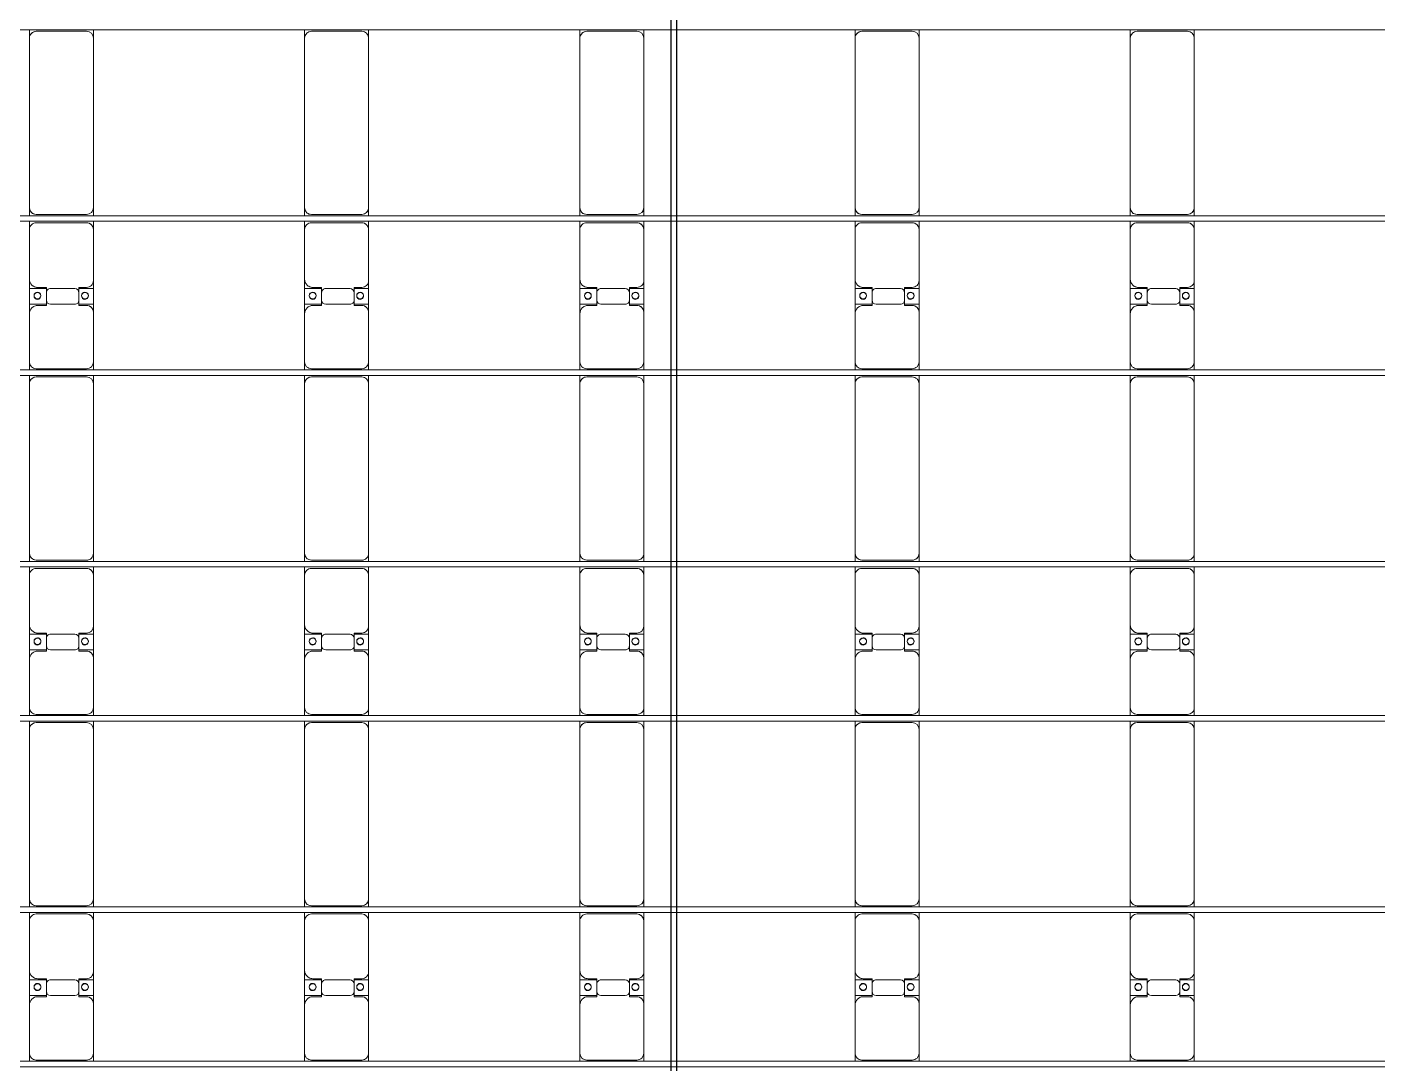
# Model space of a CAD drawing. Header units: millimetres. Extents: x -147246 to 112336, y -213734 to -86506.
# Drawn here: x -44365 to -34547, y -120805 to -113275 of the extents above; entities that cross this region are included whole.
import ezdxf

# ---------------------------------------------------------------- set-up
doc = ezdxf.new("R2010")
doc.units = ezdxf.units.MM
doc.layers.add('A-GENM', color=13, linetype='Continuous', lineweight=9)
doc.layers.add('S-BEAM', color=12, linetype='Continuous', lineweight=9)

# ---------------------------------------------------------------- blocks, each defined once
blk = doc.blocks.new('Dai phao do pin - DẢI PHAO ĐỠ PIN-30912-BỐ TRÍ KHUNG KẾT CẤU BÈ PIN 05')
at = {"layer": 'A-GENM', "color": 7}
for p, q in [((16888.9, 223.4), (16949.7, 223.4)), ((18180.3, 223.4), (16949.7, 223.4)), ((18180.3, 223.4), (18238.9, 223.4)), ((18278.9, 223.4), (18339.7, 223.4)), ((18709.7, 223.4), (18339.7, 223.4)), ((18709.7, 223.4), (18882.2, 223.4)), ((18767.8, 223.4), (18940.3, 223.4)), ((18767.8, 118.2), (18767.8, 223.4)), ((18882.2, 223.4), (18882.2, 118.2)), ((19300.3, 223.4), (18940.3, 223.4)), ((19300.3, 223.4), (19358.9, 223.4)), ((19398.9, 223.4), (19459.7, 223.4)), ((20690.3, 223.4), (19459.7, 223.4)), ((20690.3, 223.4), (20748.9, 223.4)), ((20788.9, 223.4), (20849.7, 223.4)), ((21219.7, 223.4), (20849.7, 223.4)), ((21219.7, 223.4), (21392.2, 223.4)), ((21277.8, 223.4), (21450.3, 223.4)), ((21277.8, 118.2), (21277.8, 223.4)), ((21392.2, 223.4), (21392.2, 118.2)), ((21810.3, 223.4), (21450.3, 223.4)), ((21810.3, 223.4), (21868.9, 223.4)), ((21908.9, 223.4), (21969.7, 223.4)), ((23200.3, 223.4), (21969.7, 223.4)), ((23200.3, 223.4), (23258.9, 223.4)), ((23298.9, 223.4), (23359.7, 223.4)), ((23729.7, 223.4), (23359.7, 223.4)), ((23729.7, 223.4), (23902.2, 223.4)), ((23787.8, 223.4), (23960.3, 223.4)), ((23787.8, 118.2), (23787.8, 223.4)), ((23902.2, 223.4), (23902.2, 118.2)), ((24320.3, 223.4), (23960.3, 223.4)), ((24320.3, 223.4), (24378.9, 223.4)), ((16899.7, 173.4), (16899.7, -191.6)), ((18230.3, -191.6), (18230.3, 173.4)), ((18289.7, 173.4), (18289.7, -191.6)), ((18759.7, 118.2), (18759.7, 173.4)), ((18852.2, 118.2), (18759.7, 118.2)), ((18890.3, 118.2), (18797.8, 118.2)), ((18890.3, 173.4), (18890.3, 118.2)), ((19350.3, -191.6), (19350.3, 173.4)), ((19409.7, 173.4), (19409.7, -191.6)), ((20740.3, -191.6), (20740.3, 173.4)), ((20799.7, 173.4), (20799.7, -191.6)), ((21269.7, 118.2), (21269.7, 173.4)), ((21362.2, 118.2), (21269.7, 118.2)), ((21400.3, 118.2), (21307.8, 118.2)), ((21400.3, 173.4), (21400.3, 118.2)), ((21860.3, -191.6), (21860.3, 173.4)), ((21919.7, 173.4), (21919.7, -191.6)), ((23250.3, -191.6), (23250.3, 173.4)), ((23309.7, 173.4), (23309.7, -191.6)), ((23779.7, 118.2), (23779.7, 173.4)), ((23872.2, 118.2), (23779.7, 118.2)), ((23910.3, 118.2), (23817.8, 118.2)), ((23910.3, 173.4), (23910.3, 118.2)), ((24370.3, -191.6), (24370.3, 173.4)), ((18767.8, 88.2), (18767.8, -88.2)), ((18882.2, -88.2), (18882.2, 88.2)), ((21277.8, 88.2), (21277.8, -88.2)), ((21392.2, -88.2), (21392.2, 88.2)), ((23787.8, 88.2), (23787.8, -88.2)), ((23902.2, -88.2), (23902.2, 88.2)), ((18759.7, -181.6), (18759.7, -118.2)), ((18759.7, -118.2), (18852.2, -118.2)), ((18767.8, -241.6), (18767.8, -118.2)), ((18797.8, -118.2), (18890.3, -118.2)), ((18882.2, -118.2), (18882.2, -241.6)), ((18890.3, -118.2), (18890.3, -181.6)), ((21269.7, -181.6), (21269.7, -118.2)), ((21269.7, -118.2), (21362.2, -118.2)), ((21277.8, -241.6), (21277.8, -118.2)), ((21307.8, -118.2), (21400.3, -118.2)), ((21392.2, -118.2), (21392.2, -241.6)), ((21400.3, -118.2), (21400.3, -181.6)), ((23779.7, -181.6), (23779.7, -118.2)), ((23779.7, -118.2), (23872.2, -118.2)), ((23787.8, -241.6), (23787.8, -118.2)), ((23817.8, -118.2), (23910.3, -118.2)), ((23902.2, -118.2), (23902.2, -241.6)), ((23910.3, -118.2), (23910.3, -181.6)), ((16949.7, -241.6), (16888.9, -241.6)), ((16949.7, -241.6), (18180.3, -241.6)), ((18238.9, -241.6), (18180.3, -241.6)), ((18339.7, -241.6), (18278.9, -241.6)), ((18339.7, -241.6), (18699.7, -241.6)), ((18882.2, -241.6), (18699.7, -241.6)), ((18950.3, -241.6), (18767.8, -241.6)), ((18950.3, -241.6), (19300.3, -241.6)), ((19358.9, -241.6), (19300.3, -241.6)), ((19459.7, -241.6), (19398.9, -241.6)), ((19459.7, -241.6), (20690.3, -241.6)), ((20748.9, -241.6), (20690.3, -241.6)), ((20849.7, -241.6), (20788.9, -241.6)), ((20849.7, -241.6), (21209.7, -241.6)), ((21392.2, -241.6), (21209.7, -241.6)), ((21460.3, -241.6), (21277.8, -241.6)), ((21460.3, -241.6), (21810.3, -241.6)), ((21868.9, -241.6), (21810.3, -241.6)), ((21969.7, -241.6), (21908.9, -241.6)), ((21969.7, -241.6), (23200.3, -241.6)), ((23258.9, -241.6), (23200.3, -241.6)), ((23359.7, -241.6), (23298.9, -241.6)), ((23359.7, -241.6), (23719.7, -241.6)), ((23902.2, -241.6), (23719.7, -241.6)), ((23970.3, -241.6), (23787.8, -241.6)), ((23970.3, -241.6), (24320.3, -241.6)), ((24378.9, -241.6), (24320.3, -241.6))]:
    blk.add_line(p, q, dxfattribs=at)
for centre, radius, start, end in [((16949.7, 173.4), 50, 90, 180), ((16949.7, 173.4), 50, 90, 180), ((18180.3, 173.4), 50, 0, 90), ((18180.3, 173.4), 50, 45, 90), ((18339.7, 173.4), 50, 90, 180), ((18339.7, 173.4), 50, 135, 180), ((18709.7, 173.4), 50, 360, 90), ((18709.7, 173.4), 50, 360, 45), ((18940.3, 173.4), 50, 90, 180), ((18940.3, 173.4), 50, 135, 180), ((19300.3, 173.4), 50, 0, 90), ((19300.3, 173.4), 50, 0, 45), ((19459.7, 173.4), 50, 90, 180), ((19459.7, 173.4), 50, 90, 180), ((20690.3, 173.4), 50, 360, 90), ((20690.3, 173.4), 50, 45, 90), ((20849.7, 173.4), 50, 90, 180), ((20849.7, 173.4), 50, 135, 180), ((21219.7, 173.4), 50, 0, 90), ((21219.7, 173.4), 50, 0, 45), ((21450.3, 173.4), 50, 90, 180), ((21450.3, 173.4), 50, 135, 180), ((21810.3, 173.4), 50, 360, 90), ((21810.3, 173.4), 50, 0, 45), ((21969.7, 173.4), 50, 90, 180), ((21969.7, 173.4), 50, 90, 180), ((23200.3, 173.4), 50, 0, 90), ((23200.3, 173.4), 50, 45, 90), ((23359.7, 173.4), 50, 90, 180), ((23359.7, 173.4), 50, 135, 180), ((23729.7, 173.4), 50, 360, 90), ((23729.7, 173.4), 50, 360, 45), ((23960.3, 173.4), 50, 90, 180), ((23960.3, 173.4), 50, 135, 180), ((24320.3, 173.4), 50, 0, 90), ((24320.3, 173.4), 50, 0, 45), ((18797.8, 88.2), 30, 90, 180), ((18818.6, 161.8), 25, 0, 180), ((18818.6, 161.8), 25, 180, 0), ((18821.4, 161.8), 25, 360, 180), ((18821.4, 161.8), 25, 180, 0), ((18852.2, 88.2), 30, 360, 90), ((21307.8, 88.2), 30, 90, 180), ((21328.6, 161.8), 25, 360, 180), ((21328.6, 161.8), 25, 180, 0), ((21331.4, 161.8), 25, 360, 180), ((21331.4, 161.8), 25, 180, 360), ((21362.2, 88.2), 30, 360, 90), ((23817.8, 88.2), 30, 90, 180), ((23838.6, 161.8), 25, 360, 180), ((23838.6, 161.8), 25, 180, 360), ((23841.4, 161.8), 25, 360, 180), ((23841.4, 161.8), 25, 180, 0), ((23872.2, 88.2), 30, 0, 90), ((18797.8, -88.2), 30, 180, 270), ((18852.2, -88.2), 30, 270, 0), ((21307.8, -88.2), 30, 180, 270), ((21362.2, -88.2), 30, 270, 0), ((23817.8, -88.2), 30, 180, 270), ((23872.2, -88.2), 30, 270, 0), ((16949.7, -191.6), 50, 180, 270), ((16949.7, -191.6), 50, 180, 255), ((18180.3, -191.6), 50, 270, 0), ((18339.7, -191.6), 50, 180, 270), ((18339.7, -191.6), 50, 180, 225), ((18699.7, -181.6), 60, 270, 0), ((18699.7, -181.6), 60, 330, 0), ((18818.6, -183.2), 25, 0, 180), ((18818.6, -183.2), 25, 180, 0), ((18821.4, -183.2), 25, 0, 180), ((18821.4, -183.2), 25, 180, 360), ((18950.3, -181.6), 60, 180, 270), ((18950.3, -181.6), 60, 180, 210), ((19300.3, -191.6), 50, 270, 0), ((19300.3, -191.6), 50, 315, 0), ((19459.7, -191.6), 50, 180, 270), ((19459.7, -191.6), 50, 180, 255), ((20690.3, -191.6), 50, 270, 360), ((20849.7, -191.6), 50, 180, 270), ((20849.7, -191.6), 50, 180, 225), ((21209.7, -181.6), 60, 270, 360), ((21209.7, -181.6), 60, 330, 360), ((21328.6, -183.2), 25, 360, 180), ((21328.6, -183.2), 25, 180, 360), ((21331.4, -183.2), 25, 360, 180), ((21331.4, -183.2), 25, 180, 360), ((21460.3, -181.6), 60, 180, 270), ((21460.3, -181.6), 60, 180, 210), ((21810.3, -191.6), 50, 270, 360), ((21810.3, -191.6), 50, 315, 360), ((21969.7, -191.6), 50, 180, 270), ((21969.7, -191.6), 50, 180, 255), ((23200.3, -191.6), 50, 270, 0), ((23359.7, -191.6), 50, 180, 270), ((23359.7, -191.6), 50, 180, 225), ((23719.7, -181.6), 60, 270, 0), ((23719.7, -181.6), 60, 330, 0), ((23838.6, -183.2), 25, 360, 180), ((23838.6, -183.2), 25, 180, 360), ((23841.4, -183.2), 25, 360, 180), ((23841.4, -183.2), 25, 180, 360), ((23970.3, -181.6), 60, 180, 270), ((23970.3, -181.6), 60, 180, 210), ((24320.3, -191.6), 50, 270, 0), ((24320.3, -191.6), 50, 315, 0), ((18180.3, -191.6), 50, 270, 345), ((20690.3, -191.6), 50, 270, 345), ((23200.3, -191.6), 50, 270, 345)]:
    blk.add_arc(centre, radius, start, end, dxfattribs=at)
blk = doc.blocks.new('Dai phao do pin - DẢI PHAO ĐỠ PIN-30943-BỐ TRÍ KHUNG KẾT CẤU BÈ PIN 05')
at = {"layer": 'A-GENM', "color": 7}
for p, q in [((16888.9, 223.4), (16949.7, 223.4)), ((18180.3, 223.4), (16949.7, 223.4)), ((18180.3, 223.4), (18238.9, 223.4)), ((18278.9, 223.4), (18339.7, 223.4)), ((18709.7, 223.4), (18339.7, 223.4)), ((18709.7, 223.4), (18882.2, 223.4)), ((18767.8, 223.4), (18940.3, 223.4)), ((18767.8, 118.2), (18767.8, 223.4)), ((18882.2, 223.4), (18882.2, 118.2)), ((19300.3, 223.4), (18940.3, 223.4)), ((19300.3, 223.4), (19358.9, 223.4)), ((19398.9, 223.4), (19459.7, 223.4)), ((20690.3, 223.4), (19459.7, 223.4)), ((20690.3, 223.4), (20748.9, 223.4)), ((20788.9, 223.4), (20849.7, 223.4)), ((21219.7, 223.4), (20849.7, 223.4)), ((21219.7, 223.4), (21392.2, 223.4)), ((21277.8, 223.4), (21450.3, 223.4)), ((21277.8, 118.2), (21277.8, 223.4)), ((21392.2, 223.4), (21392.2, 118.2)), ((21810.3, 223.4), (21450.3, 223.4)), ((21810.3, 223.4), (21868.9, 223.4)), ((21908.9, 223.4), (21969.7, 223.4)), ((23200.3, 223.4), (21969.7, 223.4)), ((23200.3, 223.4), (23258.9, 223.4)), ((23298.9, 223.4), (23359.7, 223.4)), ((23729.7, 223.4), (23359.7, 223.4)), ((23729.7, 223.4), (23902.2, 223.4)), ((23787.8, 223.4), (23960.3, 223.4)), ((23787.8, 118.2), (23787.8, 223.4)), ((23902.2, 223.4), (23902.2, 118.2)), ((24320.3, 223.4), (23960.3, 223.4)), ((24320.3, 223.4), (24378.9, 223.4)), ((16899.7, 173.4), (16899.7, -191.6)), ((18230.3, -191.6), (18230.3, 173.4)), ((18289.7, 173.4), (18289.7, -191.6)), ((18759.7, 118.2), (18759.7, 173.4)), ((18852.2, 118.2), (18759.7, 118.2)), ((18890.3, 118.2), (18797.8, 118.2)), ((18890.3, 173.4), (18890.3, 118.2)), ((19350.3, -191.6), (19350.3, 173.4)), ((19409.7, 173.4), (19409.7, -191.6)), ((20740.3, -191.6), (20740.3, 173.4)), ((20799.7, 173.4), (20799.7, -191.6)), ((21269.7, 118.2), (21269.7, 173.4)), ((21362.2, 118.2), (21269.7, 118.2)), ((21400.3, 118.2), (21307.8, 118.2)), ((21400.3, 173.4), (21400.3, 118.2)), ((21860.3, -191.6), (21860.3, 173.4)), ((21919.7, 173.4), (21919.7, -191.6)), ((23250.3, -191.6), (23250.3, 173.4)), ((23309.7, 173.4), (23309.7, -191.6)), ((23779.7, 118.2), (23779.7, 173.4)), ((23872.2, 118.2), (23779.7, 118.2)), ((23910.3, 118.2), (23817.8, 118.2)), ((23910.3, 173.4), (23910.3, 118.2)), ((24370.3, -191.6), (24370.3, 173.4)), ((18767.8, 88.2), (18767.8, -88.2)), ((18882.2, -88.2), (18882.2, 88.2)), ((21277.8, 88.2), (21277.8, -88.2)), ((21392.2, -88.2), (21392.2, 88.2)), ((23787.8, 88.2), (23787.8, -88.2)), ((23902.2, -88.2), (23902.2, 88.2)), ((18759.7, -181.6), (18759.7, -118.2)), ((18759.7, -118.2), (18852.2, -118.2)), ((18767.8, -241.6), (18767.8, -118.2)), ((18797.8, -118.2), (18890.3, -118.2)), ((18882.2, -118.2), (18882.2, -241.6)), ((18890.3, -118.2), (18890.3, -181.6)), ((21269.7, -181.6), (21269.7, -118.2)), ((21269.7, -118.2), (21362.2, -118.2)), ((21277.8, -241.6), (21277.8, -118.2)), ((21307.8, -118.2), (21400.3, -118.2)), ((21392.2, -118.2), (21392.2, -241.6)), ((21400.3, -118.2), (21400.3, -181.6)), ((23779.7, -181.6), (23779.7, -118.2)), ((23779.7, -118.2), (23872.2, -118.2)), ((23787.8, -241.6), (23787.8, -118.2)), ((23817.8, -118.2), (23910.3, -118.2)), ((23902.2, -118.2), (23902.2, -241.6)), ((23910.3, -118.2), (23910.3, -181.6)), ((16949.7, -241.6), (16888.9, -241.6)), ((16949.7, -241.6), (18180.3, -241.6)), ((18238.9, -241.6), (18180.3, -241.6)), ((18339.7, -241.6), (18278.9, -241.6)), ((18339.7, -241.6), (18699.7, -241.6)), ((18882.2, -241.6), (18699.7, -241.6)), ((18950.3, -241.6), (18767.8, -241.6)), ((18950.3, -241.6), (19300.3, -241.6)), ((19358.9, -241.6), (19300.3, -241.6)), ((19459.7, -241.6), (19398.9, -241.6)), ((19459.7, -241.6), (20690.3, -241.6)), ((20748.9, -241.6), (20690.3, -241.6)), ((20849.7, -241.6), (20788.9, -241.6)), ((20849.7, -241.6), (21209.7, -241.6)), ((21392.2, -241.6), (21209.7, -241.6)), ((21460.3, -241.6), (21277.8, -241.6)), ((21460.3, -241.6), (21810.3, -241.6)), ((21868.9, -241.6), (21810.3, -241.6)), ((21969.7, -241.6), (21908.9, -241.6)), ((21969.7, -241.6), (23200.3, -241.6)), ((23258.9, -241.6), (23200.3, -241.6)), ((23359.7, -241.6), (23298.9, -241.6)), ((23359.7, -241.6), (23719.7, -241.6)), ((23902.2, -241.6), (23719.7, -241.6)), ((23970.3, -241.6), (23787.8, -241.6)), ((23970.3, -241.6), (24320.3, -241.6)), ((24378.9, -241.6), (24320.3, -241.6))]:
    blk.add_line(p, q, dxfattribs=at)
for centre, radius, start, end in [((16949.7, 173.4), 50, 90, 180), ((16949.7, 173.4), 50, 90, 180), ((18180.3, 173.4), 50, 0, 90), ((18180.3, 173.4), 50, 45, 90), ((18339.7, 173.4), 50, 90, 180), ((18339.7, 173.4), 50, 135, 180), ((18709.7, 173.4), 50, 360, 90), ((18709.7, 173.4), 50, 360, 45), ((18940.3, 173.4), 50, 90, 180), ((18940.3, 173.4), 50, 135, 180), ((19300.3, 173.4), 50, 0, 90), ((19300.3, 173.4), 50, 0, 45), ((19459.7, 173.4), 50, 90, 180), ((19459.7, 173.4), 50, 90, 180), ((20690.3, 173.4), 50, 360, 90), ((20690.3, 173.4), 50, 45, 90), ((20849.7, 173.4), 50, 90, 180), ((20849.7, 173.4), 50, 135, 180), ((21219.7, 173.4), 50, 0, 90), ((21219.7, 173.4), 50, 0, 45), ((21450.3, 173.4), 50, 90, 180), ((21450.3, 173.4), 50, 135, 180), ((21810.3, 173.4), 50, 360, 90), ((21810.3, 173.4), 50, 0, 45), ((21969.7, 173.4), 50, 90, 180), ((21969.7, 173.4), 50, 90, 180), ((23200.3, 173.4), 50, 0, 90), ((23200.3, 173.4), 50, 45, 90), ((23359.7, 173.4), 50, 90, 180), ((23359.7, 173.4), 50, 135, 180), ((23729.7, 173.4), 50, 360, 90), ((23729.7, 173.4), 50, 360, 45), ((23960.3, 173.4), 50, 90, 180), ((23960.3, 173.4), 50, 135, 180), ((24320.3, 173.4), 50, 0, 90), ((24320.3, 173.4), 50, 0, 45), ((18797.8, 88.2), 30, 90, 180), ((18818.6, 161.8), 25, 0, 180), ((18818.6, 161.8), 25, 180, 0), ((18821.4, 161.8), 25, 360, 180), ((18821.4, 161.8), 25, 180, 0), ((18852.2, 88.2), 30, 360, 90), ((21307.8, 88.2), 30, 90, 180), ((21328.6, 161.8), 25, 360, 180), ((21328.6, 161.8), 25, 180, 0), ((21331.4, 161.8), 25, 360, 180), ((21331.4, 161.8), 25, 180, 360), ((21362.2, 88.2), 30, 360, 90), ((23817.8, 88.2), 30, 90, 180), ((23838.6, 161.8), 25, 360, 180), ((23838.6, 161.8), 25, 180, 360), ((23841.4, 161.8), 25, 360, 180), ((23841.4, 161.8), 25, 180, 0), ((23872.2, 88.2), 30, 0, 90), ((18797.8, -88.2), 30, 180, 270), ((18852.2, -88.2), 30, 270, 0), ((21307.8, -88.2), 30, 180, 270), ((21362.2, -88.2), 30, 270, 0), ((23817.8, -88.2), 30, 180, 270), ((23872.2, -88.2), 30, 270, 0), ((16949.7, -191.6), 50, 180, 270), ((16949.7, -191.6), 50, 180, 255), ((18180.3, -191.6), 50, 270, 0), ((18339.7, -191.6), 50, 180, 270), ((18339.7, -191.6), 50, 180, 225), ((18699.7, -181.6), 60, 270, 0), ((18699.7, -181.6), 60, 330, 0), ((18818.6, -183.2), 25, 0, 180), ((18818.6, -183.2), 25, 180, 0), ((18821.4, -183.2), 25, 0, 180), ((18821.4, -183.2), 25, 180, 360), ((18950.3, -181.6), 60, 180, 270), ((18950.3, -181.6), 60, 180, 210), ((19300.3, -191.6), 50, 270, 0), ((19300.3, -191.6), 50, 315, 0), ((19459.7, -191.6), 50, 180, 270), ((19459.7, -191.6), 50, 180, 255), ((20690.3, -191.6), 50, 270, 360), ((20849.7, -191.6), 50, 180, 270), ((20849.7, -191.6), 50, 180, 225), ((21209.7, -181.6), 60, 270, 360), ((21209.7, -181.6), 60, 330, 360), ((21328.6, -183.2), 25, 360, 180), ((21328.6, -183.2), 25, 180, 360), ((21331.4, -183.2), 25, 360, 180), ((21331.4, -183.2), 25, 180, 360), ((21460.3, -181.6), 60, 180, 270), ((21460.3, -181.6), 60, 180, 210), ((21810.3, -191.6), 50, 270, 360), ((21810.3, -191.6), 50, 315, 360), ((21969.7, -191.6), 50, 180, 270), ((21969.7, -191.6), 50, 180, 255), ((23200.3, -191.6), 50, 270, 0), ((23359.7, -191.6), 50, 180, 270), ((23359.7, -191.6), 50, 180, 225), ((23719.7, -181.6), 60, 270, 0), ((23719.7, -181.6), 60, 330, 0), ((23838.6, -183.2), 25, 360, 180), ((23838.6, -183.2), 25, 180, 360), ((23841.4, -183.2), 25, 360, 180), ((23841.4, -183.2), 25, 180, 360), ((23970.3, -181.6), 60, 180, 270), ((23970.3, -181.6), 60, 180, 210), ((24320.3, -191.6), 50, 270, 0), ((24320.3, -191.6), 50, 315, 0), ((18180.3, -191.6), 50, 270, 308.86567), ((18180.3, -191.6), 50, 315, 345), ((20690.3, -191.6), 50, 270, 308.88461), ((20690.3, -191.6), 50, 315, 345), ((23200.3, -191.6), 50, 270, 308.90355), ((23200.3, -191.6), 50, 315, 345)]:
    blk.add_arc(centre, radius, start, end, dxfattribs=at)
blk = doc.blocks.new('Dai phao do pin - DẢI PHAO ĐỠ PIN-30974-BỐ TRÍ KHUNG KẾT CẤU BÈ PIN 05')
at = {"layer": 'A-GENM', "color": 7}
for p, q in [((16888.9, 223.4), (16949.7, 223.4)), ((18180.3, 223.4), (16949.7, 223.4)), ((18180.3, 223.4), (18238.9, 223.4)), ((18278.9, 223.4), (18339.7, 223.4)), ((18709.7, 223.4), (18339.7, 223.4)), ((18709.7, 223.4), (18882.2, 223.4)), ((18767.8, 223.4), (18940.3, 223.4)), ((18767.8, 118.2), (18767.8, 223.4)), ((18882.2, 223.4), (18882.2, 118.2)), ((19300.3, 223.4), (18940.3, 223.4)), ((19300.3, 223.4), (19358.9, 223.4)), ((19398.9, 223.4), (19459.7, 223.4)), ((20690.3, 223.4), (19459.7, 223.4)), ((20690.3, 223.4), (20748.9, 223.4)), ((20788.9, 223.4), (20849.7, 223.4)), ((21219.7, 223.4), (20849.7, 223.4)), ((21219.7, 223.4), (21392.2, 223.4)), ((21277.8, 223.4), (21450.3, 223.4)), ((21277.8, 118.2), (21277.8, 223.4)), ((21392.2, 223.4), (21392.2, 118.2)), ((21810.3, 223.4), (21450.3, 223.4)), ((21810.3, 223.4), (21868.9, 223.4)), ((21908.9, 223.4), (21969.7, 223.4)), ((23200.3, 223.4), (21969.7, 223.4)), ((23200.3, 223.4), (23258.9, 223.4)), ((23298.9, 223.4), (23359.7, 223.4)), ((23729.7, 223.4), (23359.7, 223.4)), ((23729.7, 223.4), (23902.2, 223.4)), ((23787.8, 223.4), (23960.3, 223.4)), ((23787.8, 118.2), (23787.8, 223.4)), ((23902.2, 223.4), (23902.2, 118.2)), ((24320.3, 223.4), (23960.3, 223.4)), ((24320.3, 223.4), (24378.9, 223.4)), ((16899.7, 173.4), (16899.7, -191.6)), ((18230.3, -191.6), (18230.3, 173.4)), ((18289.7, 173.4), (18289.7, -191.6)), ((18759.7, 118.2), (18759.7, 173.4)), ((18852.2, 118.2), (18759.7, 118.2)), ((18890.3, 118.2), (18797.8, 118.2)), ((18890.3, 173.4), (18890.3, 118.2)), ((19350.3, -191.6), (19350.3, 173.4)), ((19409.7, 173.4), (19409.7, -191.6)), ((20740.3, -191.6), (20740.3, 173.4)), ((20799.7, 173.4), (20799.7, -191.6)), ((21269.7, 118.2), (21269.7, 173.4)), ((21362.2, 118.2), (21269.7, 118.2)), ((21400.3, 118.2), (21307.8, 118.2)), ((21400.3, 173.4), (21400.3, 118.2)), ((21860.3, -191.6), (21860.3, 173.4)), ((21919.7, 173.4), (21919.7, -191.6)), ((23250.3, -191.6), (23250.3, 173.4)), ((23309.7, 173.4), (23309.7, -191.6)), ((23779.7, 118.2), (23779.7, 173.4)), ((23872.2, 118.2), (23779.7, 118.2)), ((23910.3, 118.2), (23817.8, 118.2)), ((23910.3, 173.4), (23910.3, 118.2)), ((24370.3, -191.6), (24370.3, 173.4)), ((18767.8, 88.2), (18767.8, -88.2)), ((18882.2, -88.2), (18882.2, 88.2)), ((21277.8, 88.2), (21277.8, -88.2)), ((21392.2, -88.2), (21392.2, 88.2)), ((23787.8, 88.2), (23787.8, -88.2)), ((23902.2, -88.2), (23902.2, 88.2)), ((18759.7, -181.6), (18759.7, -118.2)), ((18759.7, -118.2), (18852.2, -118.2)), ((18767.8, -241.6), (18767.8, -118.2)), ((18797.8, -118.2), (18890.3, -118.2)), ((18882.2, -118.2), (18882.2, -241.6)), ((18890.3, -118.2), (18890.3, -181.6)), ((21269.7, -181.6), (21269.7, -118.2)), ((21269.7, -118.2), (21362.2, -118.2)), ((21277.8, -241.6), (21277.8, -118.2)), ((21307.8, -118.2), (21400.3, -118.2)), ((21392.2, -118.2), (21392.2, -241.6)), ((21400.3, -118.2), (21400.3, -181.6)), ((23779.7, -181.6), (23779.7, -118.2)), ((23779.7, -118.2), (23872.2, -118.2)), ((23787.8, -241.6), (23787.8, -118.2)), ((23817.8, -118.2), (23910.3, -118.2)), ((23902.2, -118.2), (23902.2, -241.6)), ((23910.3, -118.2), (23910.3, -181.6)), ((16949.7, -241.6), (16888.9, -241.6)), ((16949.7, -241.6), (18180.3, -241.6)), ((18238.9, -241.6), (18180.3, -241.6)), ((18339.7, -241.6), (18278.9, -241.6)), ((18339.7, -241.6), (18699.7, -241.6)), ((18882.2, -241.6), (18699.7, -241.6)), ((18950.3, -241.6), (18767.8, -241.6)), ((18950.3, -241.6), (19300.3, -241.6)), ((19358.9, -241.6), (19300.3, -241.6)), ((19459.7, -241.6), (19398.9, -241.6)), ((19459.7, -241.6), (20690.3, -241.6)), ((20748.9, -241.6), (20690.3, -241.6)), ((20849.7, -241.6), (20788.9, -241.6)), ((20849.7, -241.6), (21209.7, -241.6)), ((21392.2, -241.6), (21209.7, -241.6)), ((21460.3, -241.6), (21277.8, -241.6)), ((21460.3, -241.6), (21810.3, -241.6)), ((21868.9, -241.6), (21810.3, -241.6)), ((21969.7, -241.6), (21908.9, -241.6)), ((21969.7, -241.6), (23200.3, -241.6)), ((23258.9, -241.6), (23200.3, -241.6)), ((23359.7, -241.6), (23298.9, -241.6)), ((23359.7, -241.6), (23719.7, -241.6)), ((23902.2, -241.6), (23719.7, -241.6)), ((23970.3, -241.6), (23787.8, -241.6)), ((23970.3, -241.6), (24320.3, -241.6)), ((24378.9, -241.6), (24320.3, -241.6))]:
    blk.add_line(p, q, dxfattribs=at)
for centre, radius, start, end in [((16949.7, 173.4), 50, 90, 180), ((16949.7, 173.4), 50, 90, 180), ((18180.3, 173.4), 50, 0, 90), ((18180.3, 173.4), 50, 45, 90), ((18339.7, 173.4), 50, 90, 180), ((18339.7, 173.4), 50, 135, 180), ((18709.7, 173.4), 50, 360, 90), ((18709.7, 173.4), 50, 360, 45), ((18940.3, 173.4), 50, 90, 180), ((18940.3, 173.4), 50, 135, 180), ((19300.3, 173.4), 50, 0, 90), ((19300.3, 173.4), 50, 0, 45), ((19459.7, 173.4), 50, 90, 180), ((19459.7, 173.4), 50, 90, 180), ((20690.3, 173.4), 50, 360, 90), ((20690.3, 173.4), 50, 45, 90), ((20849.7, 173.4), 50, 90, 180), ((20849.7, 173.4), 50, 135, 180), ((21219.7, 173.4), 50, 0, 90), ((21219.7, 173.4), 50, 0, 45), ((21450.3, 173.4), 50, 90, 180), ((21450.3, 173.4), 50, 135, 180), ((21810.3, 173.4), 50, 360, 90), ((21810.3, 173.4), 50, 0, 45), ((21969.7, 173.4), 50, 90, 180), ((21969.7, 173.4), 50, 90, 180), ((23200.3, 173.4), 50, 0, 90), ((23200.3, 173.4), 50, 45, 90), ((23359.7, 173.4), 50, 90, 180), ((23359.7, 173.4), 50, 135, 180), ((23729.7, 173.4), 50, 360, 90), ((23729.7, 173.4), 50, 360, 45), ((23960.3, 173.4), 50, 90, 180), ((23960.3, 173.4), 50, 135, 180), ((24320.3, 173.4), 50, 0, 90), ((24320.3, 173.4), 50, 0, 45), ((18797.8, 88.2), 30, 90, 180), ((18818.6, 161.8), 25, 0, 180), ((18818.6, 161.8), 25, 180, 0), ((18821.4, 161.8), 25, 360, 180), ((18821.4, 161.8), 25, 180, 0), ((18852.2, 88.2), 30, 360, 90), ((21307.8, 88.2), 30, 90, 180), ((21328.6, 161.8), 25, 360, 180), ((21328.6, 161.8), 25, 180, 0), ((21331.4, 161.8), 25, 360, 180), ((21331.4, 161.8), 25, 180, 360), ((21362.2, 88.2), 30, 360, 90), ((23817.8, 88.2), 30, 90, 180), ((23838.6, 161.8), 25, 360, 180), ((23838.6, 161.8), 25, 180, 360), ((23841.4, 161.8), 25, 360, 180), ((23841.4, 161.8), 25, 180, 0), ((23872.2, 88.2), 30, 0, 90), ((18797.8, -88.2), 30, 180, 270), ((18852.2, -88.2), 30, 270, 0), ((21307.8, -88.2), 30, 180, 270), ((21362.2, -88.2), 30, 270, 0), ((23817.8, -88.2), 30, 180, 270), ((23872.2, -88.2), 30, 270, 0), ((16949.7, -191.6), 50, 180, 270), ((16949.7, -191.6), 50, 180, 255), ((18180.3, -191.6), 50, 270, 0), ((18339.7, -191.6), 50, 180, 270), ((18339.7, -191.6), 50, 180, 225), ((18699.7, -181.6), 60, 270, 0), ((18699.7, -181.6), 60, 330, 0), ((18818.6, -183.2), 25, 0, 180), ((18818.6, -183.2), 25, 180, 0), ((18821.4, -183.2), 25, 0, 180), ((18821.4, -183.2), 25, 180, 360), ((18950.3, -181.6), 60, 180, 270), ((18950.3, -181.6), 60, 180, 210), ((19300.3, -191.6), 50, 270, 0), ((19300.3, -191.6), 50, 315, 0), ((19459.7, -191.6), 50, 180, 270), ((19459.7, -191.6), 50, 180, 255), ((20690.3, -191.6), 50, 270, 360), ((20849.7, -191.6), 50, 180, 270), ((20849.7, -191.6), 50, 180, 225), ((21209.7, -181.6), 60, 270, 360), ((21209.7, -181.6), 60, 330, 360), ((21328.6, -183.2), 25, 360, 180), ((21328.6, -183.2), 25, 180, 360), ((21331.4, -183.2), 25, 360, 180), ((21331.4, -183.2), 25, 180, 360), ((21460.3, -181.6), 60, 180, 270), ((21460.3, -181.6), 60, 180, 210), ((21810.3, -191.6), 50, 270, 360), ((21810.3, -191.6), 50, 315, 360), ((21969.7, -191.6), 50, 180, 270), ((21969.7, -191.6), 50, 180, 255), ((23200.3, -191.6), 50, 270, 0), ((23359.7, -191.6), 50, 180, 270), ((23359.7, -191.6), 50, 180, 225), ((23719.7, -181.6), 60, 270, 0), ((23719.7, -181.6), 60, 330, 0), ((23838.6, -183.2), 25, 360, 180), ((23838.6, -183.2), 25, 180, 360), ((23841.4, -183.2), 25, 360, 180), ((23841.4, -183.2), 25, 180, 360), ((23970.3, -181.6), 60, 180, 270), ((23970.3, -181.6), 60, 180, 210), ((24320.3, -191.6), 50, 270, 0), ((24320.3, -191.6), 50, 315, 0), ((18180.3, -191.6), 50, 270, 345), ((20690.3, -191.6), 50, 270, 345), ((23200.3, -191.6), 50, 270, 345)]:
    blk.add_arc(centre, radius, start, end, dxfattribs=at)
blk = doc.blocks.new('Dầm C52 - Dầm C52-18768-BỐ TRÍ KHUNG KẾT CẤU BÈ PIN 05')
at = {"layer": 'S-BEAM', "color": 1}
blk.add_line((-74474.3, 20), (74474.3, 20), dxfattribs=at)
blk = doc.blocks.new('Dầm C52 - Dầm C52-18769-BỐ TRÍ KHUNG KẾT CẤU BÈ PIN 05')
at = {"layer": 'S-BEAM', "color": 1}
for p, q in [((-74474.3, 20), (74474.3, 20)), ((74474.3, -20), (-74474.3, -20))]:
    blk.add_line(p, q, dxfattribs=at)
blk = doc.blocks.new('Dầm C52 - Dầm C52-18770-BỐ TRÍ KHUNG KẾT CẤU BÈ PIN 05')
at = {"layer": 'S-BEAM', "color": 1}
for p, q in [((-74474.3, 20), (74474.3, 20)), ((74474.3, -20), (-74474.3, -20))]:
    blk.add_line(p, q, dxfattribs=at)
blk = doc.blocks.new('Dầm C52 - Dầm C52-18771-BỐ TRÍ KHUNG KẾT CẤU BÈ PIN 05')
at = {"layer": 'S-BEAM', "color": 1}
for p, q in [((-74474.3, 20), (74474.3, 20)), ((74474.3, -20), (-74474.3, -20))]:
    blk.add_line(p, q, dxfattribs=at)
blk = doc.blocks.new('Dầm C52 - Hộp 40x60-25899-BỐ TRÍ KHUNG KẾT CẤU BÈ PIN 05')
at = {"layer": 'S-BEAM', "color": 3, "lineweight": 25}
for p, q in [((-55977.2, 20), (55977.2, 20)), ((55977.2, -20), (-55977.2, -20))]:
    blk.add_line(p, q, dxfattribs=at)
blk = doc.blocks.new('Dai phao do pin - DẢI PHAO ĐỠ PIN-V54-BỐ TRÍ KHUNG KẾT CẤU BÈ PIN 05')
at = {"layer": 'A-GENM', "color": 7}
for p, q in [((16888.9, 223.4), (16949.7, 223.4)), ((18180.3, 223.4), (16949.7, 223.4)), ((18180.3, 223.4), (18238.9, 223.4)), ((18278.9, 223.4), (18339.7, 223.4)), ((18709.7, 223.4), (18339.7, 223.4)), ((18709.7, 223.4), (18882.2, 223.4)), ((18767.8, 223.4), (18940.3, 223.4)), ((18767.8, 118.2), (18767.8, 223.4)), ((18882.2, 223.4), (18882.2, 118.2)), ((19300.3, 223.4), (18940.3, 223.4)), ((19300.3, 223.4), (19358.9, 223.4)), ((19398.9, 223.4), (19459.7, 223.4)), ((20690.3, 223.4), (19459.7, 223.4)), ((20690.3, 223.4), (20748.9, 223.4)), ((20788.9, 223.4), (20849.7, 223.4)), ((21219.7, 223.4), (20849.7, 223.4)), ((21219.7, 223.4), (21392.2, 223.4)), ((21277.8, 223.4), (21450.3, 223.4)), ((21277.8, 118.2), (21277.8, 223.4)), ((21392.2, 223.4), (21392.2, 118.2)), ((21810.3, 223.4), (21450.3, 223.4)), ((21810.3, 223.4), (21868.9, 223.4)), ((21908.9, 223.4), (21969.7, 223.4)), ((23200.3, 223.4), (21969.7, 223.4)), ((23200.3, 223.4), (23258.9, 223.4)), ((23298.9, 223.4), (23359.7, 223.4)), ((23729.7, 223.4), (23359.7, 223.4)), ((23729.7, 223.4), (23902.2, 223.4)), ((23787.8, 223.4), (23960.3, 223.4)), ((23787.8, 118.2), (23787.8, 223.4)), ((23902.2, 223.4), (23902.2, 118.2)), ((24320.3, 223.4), (23960.3, 223.4)), ((24320.3, 223.4), (24378.9, 223.4)), ((16899.7, 173.4), (16899.7, -191.6)), ((18230.3, -191.6), (18230.3, 173.4)), ((18289.7, 173.4), (18289.7, -191.6)), ((18759.7, 118.2), (18759.7, 173.4)), ((18852.2, 118.2), (18759.7, 118.2)), ((18890.3, 118.2), (18797.8, 118.2)), ((18890.3, 173.4), (18890.3, 118.2)), ((19350.3, -191.6), (19350.3, 173.4)), ((19409.7, 173.4), (19409.7, -191.6)), ((20740.3, -191.6), (20740.3, 173.4)), ((20799.7, 173.4), (20799.7, -191.6)), ((21269.7, 118.2), (21269.7, 173.4)), ((21362.2, 118.2), (21269.7, 118.2)), ((21400.3, 118.2), (21307.8, 118.2)), ((21400.3, 173.4), (21400.3, 118.2)), ((21860.3, -191.6), (21860.3, 173.4)), ((21919.7, 173.4), (21919.7, -191.6)), ((23250.3, -191.6), (23250.3, 173.4)), ((23309.7, 173.4), (23309.7, -191.6)), ((23779.7, 118.2), (23779.7, 173.4)), ((23872.2, 118.2), (23779.7, 118.2)), ((23910.3, 118.2), (23817.8, 118.2)), ((23910.3, 173.4), (23910.3, 118.2)), ((24370.3, -191.6), (24370.3, 173.4)), ((18767.8, 88.2), (18767.8, -88.2)), ((18882.2, -88.2), (18882.2, 88.2)), ((21277.8, 88.2), (21277.8, -88.2)), ((21392.2, -88.2), (21392.2, 88.2)), ((23787.8, 88.2), (23787.8, -88.2)), ((23902.2, -88.2), (23902.2, 88.2)), ((18759.7, -181.6), (18759.7, -118.2)), ((18759.7, -118.2), (18852.2, -118.2)), ((18767.8, -241.6), (18767.8, -118.2)), ((18797.8, -118.2), (18890.3, -118.2)), ((18882.2, -118.2), (18882.2, -241.6)), ((18890.3, -118.2), (18890.3, -181.6)), ((21269.7, -181.6), (21269.7, -118.2)), ((21269.7, -118.2), (21362.2, -118.2)), ((21277.8, -241.6), (21277.8, -118.2)), ((21307.8, -118.2), (21400.3, -118.2)), ((21392.2, -118.2), (21392.2, -241.6)), ((21400.3, -118.2), (21400.3, -181.6)), ((23779.7, -181.6), (23779.7, -118.2)), ((23779.7, -118.2), (23872.2, -118.2)), ((23787.8, -241.6), (23787.8, -118.2)), ((23817.8, -118.2), (23910.3, -118.2)), ((23902.2, -118.2), (23902.2, -241.6)), ((23910.3, -118.2), (23910.3, -181.6)), ((16949.7, -241.6), (16888.9, -241.6)), ((16949.7, -241.6), (18180.3, -241.6)), ((18238.9, -241.6), (18180.3, -241.6)), ((18339.7, -241.6), (18278.9, -241.6)), ((18339.7, -241.6), (18699.7, -241.6)), ((18882.2, -241.6), (18699.7, -241.6)), ((18950.3, -241.6), (18767.8, -241.6)), ((18950.3, -241.6), (19300.3, -241.6)), ((19358.9, -241.6), (19300.3, -241.6)), ((19459.7, -241.6), (19398.9, -241.6)), ((19459.7, -241.6), (20690.3, -241.6)), ((20748.9, -241.6), (20690.3, -241.6)), ((20849.7, -241.6), (20788.9, -241.6)), ((20849.7, -241.6), (21209.7, -241.6)), ((21392.2, -241.6), (21209.7, -241.6)), ((21460.3, -241.6), (21277.8, -241.6)), ((21460.3, -241.6), (21810.3, -241.6)), ((21868.9, -241.6), (21810.3, -241.6)), ((21969.7, -241.6), (21908.9, -241.6)), ((21969.7, -241.6), (23200.3, -241.6)), ((23258.9, -241.6), (23200.3, -241.6)), ((23359.7, -241.6), (23298.9, -241.6)), ((23359.7, -241.6), (23719.7, -241.6)), ((23902.2, -241.6), (23719.7, -241.6)), ((23970.3, -241.6), (23787.8, -241.6)), ((23970.3, -241.6), (24320.3, -241.6)), ((24378.9, -241.6), (24320.3, -241.6))]:
    blk.add_line(p, q, dxfattribs=at)
for centre, radius, start, end in [((16949.7, 173.4), 50, 90, 180), ((16949.7, 173.4), 50, 90, 180), ((18180.3, 173.4), 50, 0, 90), ((18180.3, 173.4), 50, 48.41362, 90), ((18339.7, 173.4), 50, 90, 180), ((18339.7, 173.4), 50, 135, 180), ((18709.7, 173.4), 50, 360, 90), ((18709.7, 173.4), 50, 360, 45), ((18940.3, 173.4), 50, 90, 180), ((18940.3, 173.4), 50, 135, 180), ((19300.3, 173.4), 50, 0, 90), ((19300.3, 173.4), 50, 0, 45), ((19459.7, 173.4), 50, 90, 180), ((19459.7, 173.4), 50, 135, 180), ((19459.7, 173.4), 50, 90, 131.57723), ((20690.3, 173.4), 50, 360, 90), ((20690.3, 173.4), 50, 48.43256, 90), ((20849.7, 173.4), 50, 90, 180), ((20849.7, 173.4), 50, 135, 180), ((21219.7, 173.4), 50, 0, 90), ((21219.7, 173.4), 50, 0, 45), ((21450.3, 173.4), 50, 90, 180), ((21450.3, 173.4), 50, 135, 180), ((21810.3, 173.4), 50, 360, 90), ((21810.3, 173.4), 50, 0, 45), ((21969.7, 173.4), 50, 90, 180), ((21969.7, 173.4), 50, 90, 180), ((23200.3, 173.4), 50, 0, 90), ((23200.3, 173.4), 50, 45, 90), ((23359.7, 173.4), 50, 90, 180), ((23359.7, 173.4), 50, 135, 180), ((23729.7, 173.4), 50, 360, 90), ((23729.7, 173.4), 50, 360, 45), ((23960.3, 173.4), 50, 90, 180), ((23960.3, 173.4), 50, 135, 180), ((24320.3, 173.4), 50, 0, 90), ((24320.3, 173.4), 50, 0, 45), ((18797.8, 88.2), 30, 90, 180), ((18818.6, 161.8), 25, 0, 180), ((18818.6, 161.8), 25, 180, 0), ((18821.4, 161.8), 25, 360, 180), ((18821.4, 161.8), 25, 180, 0), ((18852.2, 88.2), 30, 360, 90), ((21307.8, 88.2), 30, 90, 180), ((21328.6, 161.8), 25, 360, 180), ((21328.6, 161.8), 25, 180, 0), ((21331.4, 161.8), 25, 360, 180), ((21331.4, 161.8), 25, 180, 360), ((21362.2, 88.2), 30, 360, 90), ((23817.8, 88.2), 30, 90, 180), ((23838.6, 161.8), 25, 360, 180), ((23838.6, 161.8), 25, 180, 360), ((23841.4, 161.8), 25, 360, 180), ((23841.4, 161.8), 25, 180, 0), ((23872.2, 88.2), 30, 0, 90), ((18797.8, -88.2), 30, 180, 270), ((18852.2, -88.2), 30, 270, 0), ((21307.8, -88.2), 30, 180, 270), ((21362.2, -88.2), 30, 270, 0), ((23817.8, -88.2), 30, 180, 270), ((23872.2, -88.2), 30, 270, 0), ((16949.7, -191.6), 50, 180, 270), ((16949.7, -191.6), 50, 180, 255), ((18180.3, -191.6), 50, 270, 0), ((18339.7, -191.6), 50, 180, 270), ((18339.7, -191.6), 50, 180, 225), ((18699.7, -181.6), 60, 270, 0), ((18699.7, -181.6), 60, 330, 0), ((18818.6, -183.2), 25, 0, 180), ((18818.6, -183.2), 25, 180, 0), ((18821.4, -183.2), 25, 0, 180), ((18821.4, -183.2), 25, 180, 360), ((18950.3, -181.6), 60, 180, 270), ((18950.3, -181.6), 60, 180, 210), ((19300.3, -191.6), 50, 270, 0), ((19300.3, -191.6), 50, 315, 0), ((19459.7, -191.6), 50, 180, 270), ((19459.7, -191.6), 50, 180, 255), ((20690.3, -191.6), 50, 270, 360), ((20849.7, -191.6), 50, 180, 270), ((20849.7, -191.6), 50, 180, 225), ((21209.7, -181.6), 60, 270, 360), ((21209.7, -181.6), 60, 330, 360), ((21328.6, -183.2), 25, 360, 180), ((21328.6, -183.2), 25, 180, 360), ((21331.4, -183.2), 25, 360, 180), ((21331.4, -183.2), 25, 180, 360), ((21460.3, -181.6), 60, 180, 270), ((21460.3, -181.6), 60, 180, 210), ((21810.3, -191.6), 50, 270, 360), ((21810.3, -191.6), 50, 315, 360), ((21969.7, -191.6), 50, 180, 270), ((21969.7, -191.6), 50, 180, 255), ((23200.3, -191.6), 50, 270, 0), ((23359.7, -191.6), 50, 180, 270), ((23359.7, -191.6), 50, 180, 225), ((23719.7, -181.6), 60, 270, 0), ((23719.7, -181.6), 60, 330, 0), ((23838.6, -183.2), 25, 360, 180), ((23838.6, -183.2), 25, 180, 360), ((23841.4, -183.2), 25, 360, 180), ((23841.4, -183.2), 25, 180, 360), ((23970.3, -181.6), 60, 180, 270), ((23970.3, -181.6), 60, 180, 210), ((24320.3, -191.6), 50, 270, 0), ((24320.3, -191.6), 50, 315, 0), ((18180.3, -191.6), 50, 270, 345), ((20690.3, -191.6), 50, 270, 345), ((23200.3, -191.6), 50, 270, 345)]:
    blk.add_arc(centre, radius, start, end, dxfattribs=at)
blk = doc.blocks.new('Dai phao do pin - DẢI PHAO ĐỠ PIN-V55-BỐ TRÍ KHUNG KẾT CẤU BÈ PIN 05')
at = {"layer": 'A-GENM', "color": 7}
for p, q in [((16888.9, 223.4), (16949.7, 223.4)), ((18180.3, 223.4), (16949.7, 223.4)), ((18180.3, 223.4), (18238.9, 223.4)), ((18278.9, 223.4), (18339.7, 223.4)), ((18709.7, 223.4), (18339.7, 223.4)), ((18709.7, 223.4), (18882.2, 223.4)), ((18767.8, 223.4), (18940.3, 223.4)), ((18767.8, 118.2), (18767.8, 223.4)), ((18882.2, 223.4), (18882.2, 118.2)), ((19300.3, 223.4), (18940.3, 223.4)), ((19300.3, 223.4), (19358.9, 223.4)), ((19398.9, 223.4), (19459.7, 223.4)), ((20690.3, 223.4), (19459.7, 223.4)), ((20690.3, 223.4), (20748.9, 223.4)), ((20788.9, 223.4), (20849.7, 223.4)), ((21219.7, 223.4), (20849.7, 223.4)), ((21219.7, 223.4), (21392.2, 223.4)), ((21277.8, 223.4), (21450.3, 223.4)), ((21277.8, 118.2), (21277.8, 223.4)), ((21392.2, 223.4), (21392.2, 118.2)), ((21810.3, 223.4), (21450.3, 223.4)), ((21810.3, 223.4), (21868.9, 223.4)), ((21908.9, 223.4), (21969.7, 223.4)), ((23200.3, 223.4), (21969.7, 223.4)), ((23200.3, 223.4), (23258.9, 223.4)), ((23298.9, 223.4), (23359.7, 223.4)), ((23729.7, 223.4), (23359.7, 223.4)), ((23729.7, 223.4), (23902.2, 223.4)), ((23787.8, 223.4), (23960.3, 223.4)), ((23787.8, 118.2), (23787.8, 223.4)), ((23902.2, 223.4), (23902.2, 118.2)), ((24320.3, 223.4), (23960.3, 223.4)), ((24320.3, 223.4), (24378.9, 223.4)), ((16899.7, 173.4), (16899.7, -191.6)), ((18230.3, -191.6), (18230.3, 173.4)), ((18289.7, 173.4), (18289.7, -191.6)), ((18759.7, 118.2), (18759.7, 173.4)), ((18852.2, 118.2), (18759.7, 118.2)), ((18890.3, 118.2), (18797.8, 118.2)), ((18890.3, 173.4), (18890.3, 118.2)), ((19350.3, -191.6), (19350.3, 173.4)), ((19409.7, 173.4), (19409.7, -191.6)), ((20740.3, -191.6), (20740.3, 173.4)), ((20799.7, 173.4), (20799.7, -191.6)), ((21269.7, 118.2), (21269.7, 173.4)), ((21362.2, 118.2), (21269.7, 118.2)), ((21400.3, 118.2), (21307.8, 118.2)), ((21400.3, 173.4), (21400.3, 118.2)), ((21860.3, -191.6), (21860.3, 173.4)), ((21919.7, 173.4), (21919.7, -191.6)), ((23250.3, -191.6), (23250.3, 173.4)), ((23309.7, 173.4), (23309.7, -191.6)), ((23779.7, 118.2), (23779.7, 173.4)), ((23872.2, 118.2), (23779.7, 118.2)), ((23910.3, 118.2), (23817.8, 118.2)), ((23910.3, 173.4), (23910.3, 118.2)), ((24370.3, -191.6), (24370.3, 173.4)), ((18767.8, 88.2), (18767.8, -88.2)), ((18882.2, -88.2), (18882.2, 88.2)), ((21277.8, 88.2), (21277.8, -88.2)), ((21392.2, -88.2), (21392.2, 88.2)), ((23787.8, 88.2), (23787.8, -88.2)), ((23902.2, -88.2), (23902.2, 88.2)), ((18759.7, -181.6), (18759.7, -118.2)), ((18759.7, -118.2), (18852.2, -118.2)), ((18767.8, -241.6), (18767.8, -118.2)), ((18797.8, -118.2), (18890.3, -118.2)), ((18882.2, -118.2), (18882.2, -241.6)), ((18890.3, -118.2), (18890.3, -181.6)), ((21269.7, -181.6), (21269.7, -118.2)), ((21269.7, -118.2), (21362.2, -118.2)), ((21277.8, -241.6), (21277.8, -118.2)), ((21307.8, -118.2), (21400.3, -118.2)), ((21392.2, -118.2), (21392.2, -241.6)), ((21400.3, -118.2), (21400.3, -181.6)), ((23779.7, -181.6), (23779.7, -118.2)), ((23779.7, -118.2), (23872.2, -118.2)), ((23787.8, -241.6), (23787.8, -118.2)), ((23817.8, -118.2), (23910.3, -118.2)), ((23902.2, -118.2), (23902.2, -241.6)), ((23910.3, -118.2), (23910.3, -181.6)), ((16949.7, -241.6), (16888.9, -241.6)), ((16949.7, -241.6), (18180.3, -241.6)), ((18238.9, -241.6), (18180.3, -241.6)), ((18339.7, -241.6), (18278.9, -241.6)), ((18339.7, -241.6), (18699.7, -241.6)), ((18882.2, -241.6), (18699.7, -241.6)), ((18950.3, -241.6), (18767.8, -241.6)), ((18950.3, -241.6), (19300.3, -241.6)), ((19358.9, -241.6), (19300.3, -241.6)), ((19459.7, -241.6), (19398.9, -241.6)), ((19459.7, -241.6), (20690.3, -241.6)), ((20748.9, -241.6), (20690.3, -241.6)), ((20849.7, -241.6), (20788.9, -241.6)), ((20849.7, -241.6), (21209.7, -241.6)), ((21392.2, -241.6), (21209.7, -241.6)), ((21460.3, -241.6), (21277.8, -241.6)), ((21460.3, -241.6), (21810.3, -241.6)), ((21868.9, -241.6), (21810.3, -241.6)), ((21969.7, -241.6), (21908.9, -241.6)), ((21969.7, -241.6), (23200.3, -241.6)), ((23258.9, -241.6), (23200.3, -241.6)), ((23359.7, -241.6), (23298.9, -241.6)), ((23359.7, -241.6), (23719.7, -241.6)), ((23902.2, -241.6), (23719.7, -241.6)), ((23970.3, -241.6), (23787.8, -241.6)), ((23970.3, -241.6), (24320.3, -241.6)), ((24378.9, -241.6), (24320.3, -241.6))]:
    blk.add_line(p, q, dxfattribs=at)
for centre, radius, start, end in [((16949.7, 173.4), 50, 90, 180), ((16949.7, 173.4), 50, 90, 180), ((18180.3, 173.4), 50, 0, 90), ((18180.3, 173.4), 50, 45, 90), ((18339.7, 173.4), 50, 90, 180), ((18339.7, 173.4), 50, 135, 180), ((18709.7, 173.4), 50, 360, 90), ((18709.7, 173.4), 50, 360, 45), ((18940.3, 173.4), 50, 90, 180), ((18940.3, 173.4), 50, 135, 180), ((19300.3, 173.4), 50, 0, 90), ((19300.3, 173.4), 50, 0, 45), ((19459.7, 173.4), 50, 90, 180), ((19459.7, 173.4), 50, 90, 180), ((20690.3, 173.4), 50, 360, 90), ((20690.3, 173.4), 50, 45, 90), ((20849.7, 173.4), 50, 90, 180), ((20849.7, 173.4), 50, 135, 180), ((21219.7, 173.4), 50, 0, 90), ((21219.7, 173.4), 50, 0, 45), ((21450.3, 173.4), 50, 90, 180), ((21450.3, 173.4), 50, 135, 180), ((21810.3, 173.4), 50, 360, 90), ((21810.3, 173.4), 50, 0, 45), ((21969.7, 173.4), 50, 90, 180), ((21969.7, 173.4), 50, 90, 180), ((23200.3, 173.4), 50, 0, 90), ((23200.3, 173.4), 50, 45, 90), ((23359.7, 173.4), 50, 90, 180), ((23359.7, 173.4), 50, 135, 180), ((23729.7, 173.4), 50, 360, 90), ((23729.7, 173.4), 50, 360, 45), ((23960.3, 173.4), 50, 90, 180), ((23960.3, 173.4), 50, 135, 180), ((24320.3, 173.4), 50, 0, 90), ((24320.3, 173.4), 50, 0, 45), ((18797.8, 88.2), 30, 90, 180), ((18818.6, 161.8), 25, 0, 180), ((18818.6, 161.8), 25, 180, 0), ((18821.4, 161.8), 25, 360, 180), ((18821.4, 161.8), 25, 180, 0), ((18852.2, 88.2), 30, 360, 90), ((21307.8, 88.2), 30, 90, 180), ((21328.6, 161.8), 25, 360, 180), ((21328.6, 161.8), 25, 180, 0), ((21331.4, 161.8), 25, 360, 180), ((21331.4, 161.8), 25, 180, 360), ((21362.2, 88.2), 30, 360, 90), ((23817.8, 88.2), 30, 90, 180), ((23838.6, 161.8), 25, 360, 180), ((23838.6, 161.8), 25, 180, 360), ((23841.4, 161.8), 25, 360, 180), ((23841.4, 161.8), 25, 180, 0), ((23872.2, 88.2), 30, 0, 90), ((18797.8, -88.2), 30, 180, 270), ((18852.2, -88.2), 30, 270, 0), ((21307.8, -88.2), 30, 180, 270), ((21362.2, -88.2), 30, 270, 0), ((23817.8, -88.2), 30, 180, 270), ((23872.2, -88.2), 30, 270, 0), ((16949.7, -191.6), 50, 180, 270), ((16949.7, -191.6), 50, 180, 255), ((18180.3, -191.6), 50, 270, 0), ((18339.7, -191.6), 50, 180, 270), ((18339.7, -191.6), 50, 180, 225), ((18699.7, -181.6), 60, 270, 0), ((18699.7, -181.6), 60, 330, 0), ((18818.6, -183.2), 25, 0, 180), ((18818.6, -183.2), 25, 180, 0), ((18821.4, -183.2), 25, 0, 180), ((18821.4, -183.2), 25, 180, 360), ((18950.3, -181.6), 60, 180, 270), ((18950.3, -181.6), 60, 180, 210), ((19300.3, -191.6), 50, 270, 0), ((19300.3, -191.6), 50, 315, 0), ((19459.7, -191.6), 50, 180, 270), ((19459.7, -191.6), 50, 180, 255), ((20690.3, -191.6), 50, 270, 360), ((20849.7, -191.6), 50, 180, 270), ((20849.7, -191.6), 50, 180, 225), ((21209.7, -181.6), 60, 270, 360), ((21209.7, -181.6), 60, 330, 360), ((21328.6, -183.2), 25, 360, 180), ((21328.6, -183.2), 25, 180, 360), ((21331.4, -183.2), 25, 360, 180), ((21331.4, -183.2), 25, 180, 360), ((21460.3, -181.6), 60, 180, 270), ((21460.3, -181.6), 60, 180, 210), ((21810.3, -191.6), 50, 270, 360), ((21810.3, -191.6), 50, 315, 360), ((21969.7, -191.6), 50, 180, 270), ((21969.7, -191.6), 50, 180, 255), ((23200.3, -191.6), 50, 270, 0), ((23359.7, -191.6), 50, 180, 270), ((23359.7, -191.6), 50, 180, 225), ((23719.7, -181.6), 60, 270, 0), ((23719.7, -181.6), 60, 330, 0), ((23838.6, -183.2), 25, 360, 180), ((23838.6, -183.2), 25, 180, 360), ((23841.4, -183.2), 25, 360, 180), ((23841.4, -183.2), 25, 180, 360), ((23970.3, -181.6), 60, 180, 270), ((23970.3, -181.6), 60, 180, 210), ((24320.3, -191.6), 50, 270, 0), ((24320.3, -191.6), 50, 315, 0), ((18180.3, -191.6), 50, 270, 345), ((20690.3, -191.6), 50, 270, 345), ((23200.3, -191.6), 50, 270, 345)]:
    blk.add_arc(centre, radius, start, end, dxfattribs=at)
blk = doc.blocks.new('HOBANMONG_BEPIN 5_rvt-1-BỐ TRÍ KHUNG KẾT CẤU BÈ PIN 05')
at = {"layer": 'A-GENM', "color": 3, "lineweight": 25, "rotation": 269.9997710125194}
for name, p in [('Dai phao do pin - DẢI PHAO ĐỠ PIN-30912-BỐ TRÍ KHUNG KẾT CẤU BÈ PIN 05', (-44105.5, -96406.1)), ('Dai phao do pin - DẢI PHAO ĐỠ PIN-30943-BỐ TRÍ KHUNG KẾT CẤU BÈ PIN 05', (-42105.5, -96406.1)), ('Dai phao do pin - DẢI PHAO ĐỠ PIN-30974-BỐ TRÍ KHUNG KẾT CẤU BÈ PIN 05', (-40105.5, -96406.1)), ('Dai phao do pin - DẢI PHAO ĐỠ PIN-V54-BỐ TRÍ KHUNG KẾT CẤU BÈ PIN 05', (-38105.5, -96406.1)), ('Dai phao do pin - DẢI PHAO ĐỠ PIN-V55-BỐ TRÍ KHUNG KẾT CẤU BÈ PIN 05', (-36105.5, -96406.1))]:
    blk.add_blockref(name, p, dxfattribs=at)
at = {"layer": 'S-BEAM', "color": 3, "lineweight": 25}
for name, p, rotation in [('Dầm C52 - Hộp 40x60-25899-BỐ TRÍ KHUNG KẾT CẤU BÈ PIN 05', (-39664.2, -148541.9), 269.9997710125197), ('Dầm C52 - Dầm C52-18768-BỐ TRÍ KHUNG KẾT CẤU BÈ PIN 05', (-66079.9, -113274.9), 179.9997710135151), ('Dầm C52 - Dầm C52-18769-BỐ TRÍ KHUNG KẾT CẤU BÈ PIN 05', (-66079.9, -114664.9), 179.9997710135151), ('Dầm C52 - Dầm C52-18769-BỐ TRÍ KHUNG KẾT CẤU BÈ PIN 05', (-66079.9, -115784.9), 179.9997710135151), ('Dầm C52 - Dầm C52-18770-BỐ TRÍ KHUNG KẾT CẤU BÈ PIN 05', (-66079.9, -117174.9), 179.9997710135151), ('Dầm C52 - Dầm C52-18770-BỐ TRÍ KHUNG KẾT CẤU BÈ PIN 05', (-66079.9, -118294.9), 179.9997710135151), ('Dầm C52 - Dầm C52-18771-BỐ TRÍ KHUNG KẾT CẤU BÈ PIN 05', (-66079.9, -119684.9), 179.9997710135151), ('Dầm C52 - Dầm C52-18771-BỐ TRÍ KHUNG KẾT CẤU BÈ PIN 05', (-66079.9, -120804.9), 179.9997710135151)]:
    blk.add_blockref(name, p, dxfattribs=dict(at, rotation=rotation))

msp = doc.modelspace()

# ---------------------------------------------------------------- block references
at = {"lineweight": 5}
msp.add_blockref('HOBANMONG_BEPIN 5_rvt-1-BỐ TRÍ KHUNG KẾT CẤU BÈ PIN 05', (0, 0), dxfattribs=at)

doc.saveas('drawing.dxf')
